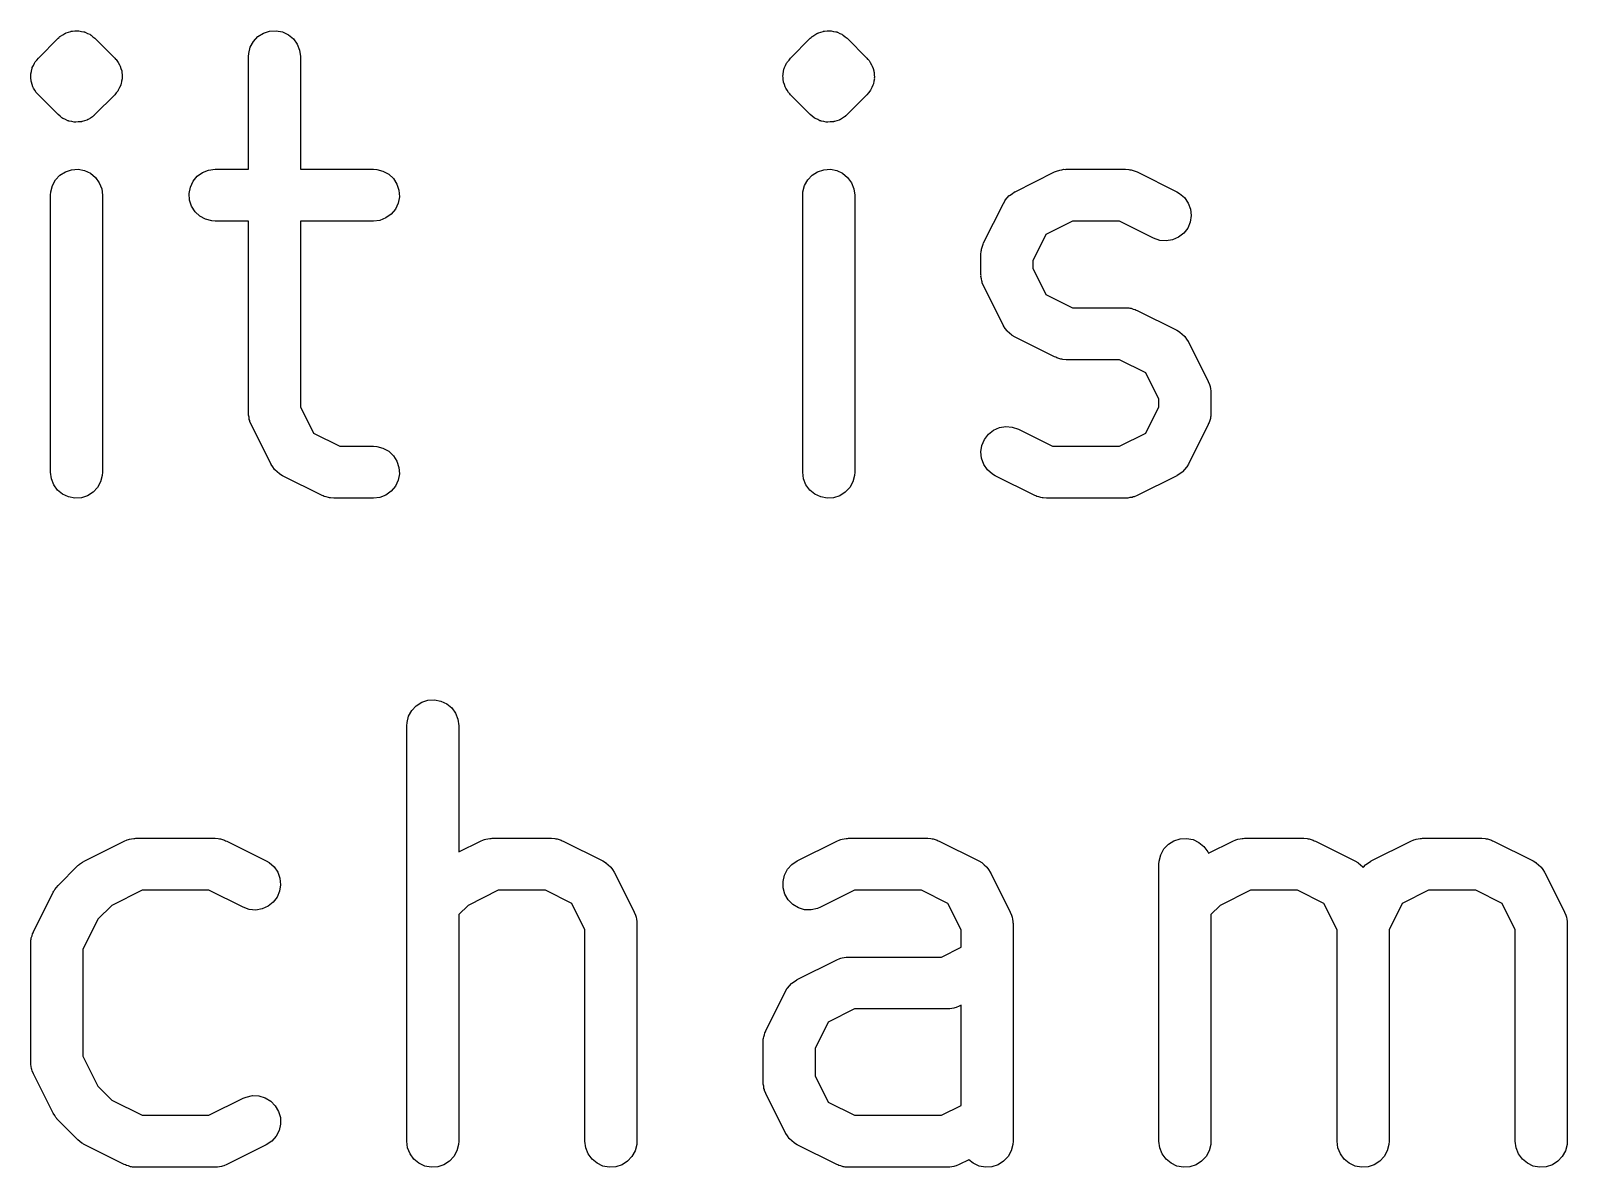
# Model space of a CAD drawing. Extents: x 89 to 416, y -221 to -186.
# Drawn here: x 346.11 to 383.66, y -214.07 to -186.28 of the extents above; entities that cross this region are included whole.
import ezdxf

# ---------------------------------------------------------------- set-up
doc = ezdxf.new("R2010")
doc.units = 0
doc.layers.add('BLACK', color=7, linetype='CONTINUOUS')

msp = doc.modelspace()

# ---------------------------------------------------------------- linework, layer by layer
at = {"layer": 'BLACK', "linetype": 'CONTINUOUS'}
for p, q in [((346.291, -186.952), (346.775, -186.468)), ((346.775, -186.468), (346.797, -186.449)), ((346.797, -186.449), (346.804, -186.441)), ((346.804, -186.441), (346.812, -186.435)), ((346.812, -186.435), (346.819, -186.428)), ((346.812, -186.435), (346.812, -186.435)), ((346.819, -186.428), (346.824, -186.425)), ((346.824, -186.425), (346.835, -186.416)), ((346.835, -186.416), (346.886, -186.385)), ((346.886, -186.385), (346.936, -186.352)), ((346.936, -186.352), (346.945, -186.348)), ((346.945, -186.348), (346.954, -186.343)), ((346.954, -186.343), (346.963, -186.34)), ((346.963, -186.34), (346.972, -186.335)), ((346.972, -186.335), (347.029, -186.318)), ((347.029, -186.318), (347.086, -186.298)), ((347.086, -186.298), (347.096, -186.297)), ((347.096, -186.297), (347.105, -186.294)), ((347.105, -186.294), (347.115, -186.293)), ((347.115, -186.293), (347.125, -186.29)), ((347.125, -186.29), (347.184, -186.288)), ((347.184, -186.288), (347.244, -186.283)), ((347.244, -186.283), (347.254, -186.284)), ((347.254, -186.284), (347.264, -186.284)), ((347.264, -186.284), (347.274, -186.286)), ((347.274, -186.286), (347.284, -186.285)), ((347.284, -186.285), (347.342, -186.298)), ((347.342, -186.298), (347.401, -186.308)), ((347.401, -186.308), (347.41, -186.312)), ((347.41, -186.312), (347.42, -186.313)), ((347.42, -186.313), (347.429, -186.318)), ((347.429, -186.318), (347.439, -186.32)), ((347.439, -186.32), (347.492, -186.347)), ((347.492, -186.347), (347.547, -186.371)), ((347.547, -186.371), (347.555, -186.377)), ((347.555, -186.377), (347.564, -186.381)), ((347.564, -186.381), (347.572, -186.388)), ((347.572, -186.388), (347.581, -186.392)), ((347.581, -186.392), (347.626, -186.432)), ((347.626, -186.432), (347.673, -186.468)), ((347.673, -186.468), (348.157, -186.952)), ((351.472, -186.684), (351.548, -186.544)), ((351.548, -186.544), (351.657, -186.428)), ((351.657, -186.428), (351.792, -186.343)), ((351.792, -186.343), (351.943, -186.294)), ((351.943, -186.294), (352.102, -186.284)), ((352.102, -186.284), (352.258, -186.313)), ((352.258, -186.313), (352.402, -186.381)), ((352.402, -186.381), (352.525, -186.483)), ((352.525, -186.483), (352.619, -186.611)), ((352.619, -186.611), (352.677, -186.759)), ((364.676, -186.952), (365.16, -186.468)), ((365.16, -186.468), (365.182, -186.449)), ((365.182, -186.449), (365.189, -186.441)), ((365.189, -186.441), (365.197, -186.435)), ((365.197, -186.435), (365.204, -186.428)), ((365.197, -186.435), (365.197, -186.435)), ((365.204, -186.428), (365.209, -186.425)), ((365.209, -186.425), (365.22, -186.416)), ((365.22, -186.416), (365.271, -186.385)), ((365.271, -186.385), (365.321, -186.352)), ((365.321, -186.352), (365.33, -186.348)), ((365.33, -186.348), (365.338, -186.343)), ((365.338, -186.343), (365.348, -186.34)), ((365.348, -186.34), (365.357, -186.335)), ((365.357, -186.335), (365.414, -186.318)), ((365.414, -186.318), (365.47, -186.298)), ((365.47, -186.298), (365.48, -186.297)), ((365.48, -186.297), (365.49, -186.294)), ((365.49, -186.294), (365.5, -186.293)), ((365.5, -186.293), (365.509, -186.29)), ((365.509, -186.29), (365.569, -186.288)), ((365.569, -186.288), (365.629, -186.283)), ((365.629, -186.283), (365.639, -186.284)), ((365.639, -186.284), (365.649, -186.284)), ((365.649, -186.284), (365.659, -186.286)), ((365.659, -186.286), (365.669, -186.285)), ((365.669, -186.285), (365.727, -186.298)), ((365.727, -186.298), (365.786, -186.308)), ((365.786, -186.308), (365.795, -186.312)), ((365.795, -186.312), (365.805, -186.313)), ((365.805, -186.313), (365.814, -186.318)), ((365.814, -186.318), (365.824, -186.32)), ((365.824, -186.32), (365.877, -186.347)), ((365.877, -186.347), (365.932, -186.371)), ((365.932, -186.371), (365.94, -186.377)), ((365.94, -186.377), (365.949, -186.381)), ((365.949, -186.381), (365.957, -186.388)), ((365.957, -186.388), (365.966, -186.392)), ((365.966, -186.392), (366.011, -186.432)), ((366.011, -186.432), (366.058, -186.468)), ((366.058, -186.468), (366.542, -186.952)), ((346.215, -187.044), (346.255, -186.999)), ((346.255, -186.999), (346.291, -186.952)), ((348.157, -186.952), (348.177, -186.975)), ((348.177, -186.975), (348.184, -186.981)), ((348.184, -186.981), (348.19, -186.99)), ((348.19, -186.99), (348.21, -187.012)), ((348.21, -187.012), (348.24, -187.063)), ((351.427, -186.917), (351.432, -186.838)), ((351.427, -189.669), (351.427, -186.917)), ((351.432, -186.838), (351.472, -186.684)), ((352.677, -186.759), (352.697, -186.917)), ((352.697, -186.917), (352.697, -189.669)), ((364.6, -187.044), (364.639, -186.999)), ((364.639, -186.999), (364.676, -186.952)), ((366.542, -186.952), (366.561, -186.975)), ((366.561, -186.975), (366.569, -186.981)), ((366.569, -186.981), (366.575, -186.99)), ((366.575, -186.99), (366.594, -187.012)), ((366.594, -187.012), (366.625, -187.063)), ((346.106, -187.381), (346.109, -187.361)), ((346.111, -187.441), (346.106, -187.381)), ((346.108, -187.341), (346.121, -187.283)), ((346.109, -187.361), (346.108, -187.341)), ((346.121, -187.283), (346.13, -187.224)), ((346.13, -187.224), (346.138, -187.206)), ((346.138, -187.206), (346.143, -187.186)), ((346.143, -187.186), (346.17, -187.133)), ((346.17, -187.133), (346.194, -187.078)), ((346.194, -187.078), (346.206, -187.062)), ((346.206, -187.062), (346.215, -187.044)), ((348.24, -187.063), (348.274, -187.113)), ((348.274, -187.113), (348.28, -187.132)), ((348.28, -187.132), (348.291, -187.149)), ((348.291, -187.149), (348.307, -187.206)), ((348.307, -187.206), (348.328, -187.263)), ((348.328, -187.263), (348.329, -187.283)), ((348.329, -187.283), (348.335, -187.302)), ((348.335, -187.302), (348.337, -187.362)), ((348.337, -187.362), (348.343, -187.421)), ((364.49, -187.381), (364.493, -187.361)), ((364.496, -187.441), (364.49, -187.381)), ((364.493, -187.341), (364.506, -187.283)), ((364.493, -187.361), (364.493, -187.341)), ((364.506, -187.283), (364.515, -187.224)), ((364.515, -187.224), (364.523, -187.206)), ((364.523, -187.206), (364.528, -187.186)), ((364.528, -187.186), (364.555, -187.133)), ((364.555, -187.133), (364.578, -187.078)), ((364.578, -187.078), (364.591, -187.062)), ((364.591, -187.062), (364.6, -187.044)), ((366.625, -187.063), (366.658, -187.113)), ((366.658, -187.113), (366.665, -187.132)), ((366.665, -187.132), (366.675, -187.149)), ((366.675, -187.149), (366.692, -187.206)), ((366.692, -187.206), (366.712, -187.263)), ((366.712, -187.263), (366.714, -187.283)), ((366.714, -187.283), (366.72, -187.302)), ((366.72, -187.302), (366.722, -187.362)), ((366.722, -187.362), (366.727, -187.421)), ((346.113, -187.501), (346.111, -187.441)), ((346.119, -187.52), (346.113, -187.501)), ((346.121, -187.54), (346.119, -187.52)), ((346.141, -187.596), (346.121, -187.54)), ((346.157, -187.653), (346.141, -187.596)), ((346.168, -187.671), (346.157, -187.653)), ((346.174, -187.689), (346.168, -187.671)), ((346.208, -187.739), (346.174, -187.689)), ((346.238, -187.79), (346.208, -187.739)), ((348.233, -187.758), (348.194, -187.803)), ((348.242, -187.74), (348.233, -187.758)), ((348.254, -187.724), (348.242, -187.74)), ((348.278, -187.67), (348.254, -187.724)), ((348.305, -187.616), (348.278, -187.67)), ((348.31, -187.597), (348.305, -187.616)), ((348.318, -187.578), (348.31, -187.597)), ((348.327, -187.519), (348.318, -187.578)), ((348.34, -187.461), (348.327, -187.519)), ((348.343, -187.421), (348.339, -187.441)), ((348.339, -187.441), (348.34, -187.461)), ((364.498, -187.501), (364.496, -187.441)), ((364.503, -187.52), (364.498, -187.501)), ((364.505, -187.54), (364.503, -187.52)), ((364.526, -187.596), (364.505, -187.54)), ((364.542, -187.653), (364.526, -187.596)), ((364.552, -187.671), (364.542, -187.653)), ((364.559, -187.689), (364.552, -187.671)), ((364.593, -187.739), (364.559, -187.689)), ((364.623, -187.79), (364.593, -187.739)), ((366.618, -187.758), (366.578, -187.803)), ((366.627, -187.74), (366.618, -187.758)), ((366.639, -187.724), (366.627, -187.74)), ((366.663, -187.67), (366.639, -187.724)), ((366.69, -187.616), (366.663, -187.67)), ((366.694, -187.597), (366.69, -187.616)), ((366.702, -187.578), (366.694, -187.597)), ((366.712, -187.519), (366.702, -187.578)), ((366.725, -187.461), (366.712, -187.519)), ((366.727, -187.421), (366.724, -187.441)), ((366.724, -187.441), (366.725, -187.461)), ((346.258, -187.813), (346.238, -187.79)), ((346.264, -187.821), (346.258, -187.813)), ((346.271, -187.828), (346.264, -187.821)), ((346.291, -187.85), (346.271, -187.828)), ((346.775, -188.334), (346.291, -187.85)), ((348.157, -187.85), (347.673, -188.334)), ((348.194, -187.803), (348.157, -187.85)), ((364.643, -187.813), (364.623, -187.79)), ((364.649, -187.821), (364.643, -187.813)), ((364.656, -187.828), (364.649, -187.821)), ((364.676, -187.85), (364.656, -187.828)), ((365.16, -188.334), (364.676, -187.85)), ((366.542, -187.85), (366.058, -188.334)), ((366.578, -187.803), (366.542, -187.85)), ((346.822, -188.371), (346.775, -188.334)), ((346.867, -188.41), (346.822, -188.371)), ((346.876, -188.415), (346.867, -188.41)), ((346.884, -188.421), (346.876, -188.415)), ((346.893, -188.425), (346.884, -188.421)), ((346.901, -188.432), (346.893, -188.425)), ((346.956, -188.455), (346.901, -188.432)), ((347.009, -188.482), (346.956, -188.455)), ((347.019, -188.485), (347.009, -188.482)), ((347.028, -188.489), (347.019, -188.485)), ((347.038, -188.491), (347.028, -188.489)), ((347.047, -188.495), (347.038, -188.491)), ((347.106, -188.504), (347.047, -188.495)), ((347.164, -188.517), (347.106, -188.504)), ((347.174, -188.517), (347.164, -188.517)), ((347.184, -188.519), (347.174, -188.517)), ((347.194, -188.518), (347.184, -188.519)), ((347.204, -188.52), (347.194, -188.518)), ((347.264, -188.514), (347.204, -188.52)), ((347.323, -188.512), (347.264, -188.514)), ((347.333, -188.509), (347.323, -188.512)), ((347.343, -188.509), (347.333, -188.509)), ((347.353, -188.506), (347.343, -188.509)), ((347.363, -188.505), (347.353, -188.506)), ((347.419, -188.484), (347.363, -188.505)), ((347.476, -188.468), (347.419, -188.484)), ((347.485, -188.463), (347.476, -188.468)), ((347.494, -188.46), (347.485, -188.463)), ((347.503, -188.454), (347.494, -188.46)), ((347.512, -188.451), (347.503, -188.454)), ((347.562, -188.417), (347.512, -188.451)), ((347.613, -188.387), (347.562, -188.417)), ((347.624, -188.378), (347.613, -188.387)), ((347.629, -188.374), (347.624, -188.378)), ((347.636, -188.367), (347.629, -188.374)), ((347.644, -188.361), (347.636, -188.367)), ((347.636, -188.367), (347.636, -188.367)), ((347.651, -188.354), (347.644, -188.361)), ((347.673, -188.334), (347.651, -188.354)), ((365.207, -188.371), (365.16, -188.334)), ((365.252, -188.41), (365.207, -188.371)), ((365.261, -188.415), (365.252, -188.41)), ((365.269, -188.421), (365.261, -188.415)), ((365.278, -188.425), (365.269, -188.421)), ((365.286, -188.432), (365.278, -188.425)), ((365.34, -188.455), (365.286, -188.432)), ((365.394, -188.482), (365.34, -188.455)), ((365.404, -188.485), (365.394, -188.482)), ((365.413, -188.489), (365.404, -188.485)), ((365.422, -188.491), (365.413, -188.489)), ((365.432, -188.495), (365.422, -188.491)), ((365.491, -188.504), (365.432, -188.495)), ((365.549, -188.517), (365.491, -188.504)), ((365.559, -188.517), (365.549, -188.517)), ((365.569, -188.519), (365.559, -188.517)), ((365.579, -188.518), (365.569, -188.519)), ((365.589, -188.52), (365.579, -188.518)), ((365.648, -188.514), (365.589, -188.52)), ((365.708, -188.512), (365.648, -188.514)), ((365.718, -188.509), (365.708, -188.512)), ((365.728, -188.509), (365.718, -188.509)), ((365.737, -188.506), (365.728, -188.509)), ((365.747, -188.505), (365.737, -188.506)), ((365.804, -188.484), (365.747, -188.505)), ((365.861, -188.468), (365.804, -188.484)), ((365.87, -188.463), (365.861, -188.468)), ((365.879, -188.46), (365.87, -188.463)), ((365.888, -188.454), (365.879, -188.46)), ((365.897, -188.451), (365.888, -188.454)), ((365.947, -188.417), (365.897, -188.451)), ((365.998, -188.387), (365.947, -188.417)), ((366.008, -188.378), (365.998, -188.387)), ((366.014, -188.374), (366.008, -188.378)), ((366.02, -188.367), (366.014, -188.374)), ((366.029, -188.361), (366.02, -188.367)), ((366.02, -188.367), (366.02, -188.367)), ((366.035, -188.354), (366.029, -188.361)), ((366.058, -188.334), (366.035, -188.354)), ((346.634, -190.07), (346.71, -189.931)), ((346.71, -189.931), (346.819, -189.815)), ((346.819, -189.815), (346.954, -189.729)), ((346.954, -189.729), (347.105, -189.68)), ((347.105, -189.68), (347.264, -189.67)), ((347.264, -189.67), (347.42, -189.7)), ((347.42, -189.7), (347.564, -189.768)), ((347.564, -189.768), (347.687, -189.869)), ((347.687, -189.869), (347.781, -189.998)), ((347.781, -189.998), (347.839, -190.146)), ((350.007, -190.108), (350.075, -189.964)), ((350.075, -189.964), (350.176, -189.841)), ((350.176, -189.841), (350.305, -189.748)), ((350.305, -189.748), (350.453, -189.689)), ((350.453, -189.689), (350.611, -189.669)), ((350.611, -189.669), (351.427, -189.669)), ((352.697, -189.669), (354.481, -189.669)), ((354.481, -189.669), (354.561, -189.674)), ((354.561, -189.674), (354.715, -189.714)), ((354.715, -189.714), (354.854, -189.79)), ((354.854, -189.79), (354.97, -189.899)), ((354.97, -189.899), (355.056, -190.034)), ((365.018, -190.07), (365.095, -189.931)), ((365.095, -189.931), (365.204, -189.815)), ((365.204, -189.815), (365.338, -189.729)), ((365.338, -189.729), (365.49, -189.68)), ((365.49, -189.68), (365.649, -189.67)), ((365.649, -189.67), (365.805, -189.7)), ((365.805, -189.7), (365.949, -189.768)), ((365.949, -189.768), (366.072, -189.869)), ((366.072, -189.869), (366.165, -189.998)), ((366.165, -189.998), (366.224, -190.146)), ((370.163, -190.22), (371.131, -189.736)), ((371.131, -189.736), (371.204, -189.705)), ((371.204, -189.705), (371.231, -189.699)), ((371.231, -189.699), (371.257, -189.689)), ((371.257, -189.689), (371.308, -189.682)), ((371.308, -189.682), (371.36, -189.671)), ((371.36, -189.671), (371.387, -189.673)), ((371.387, -189.673), (371.415, -189.669)), ((371.415, -189.669), (372.866, -189.669)), ((372.866, -189.669), (372.946, -189.674)), ((372.946, -189.674), (372.972, -189.681)), ((372.972, -189.681), (373, -189.683)), ((373, -189.683), (373.049, -189.701)), ((373.049, -189.701), (373.1, -189.714)), ((373.1, -189.714), (373.124, -189.727)), ((373.124, -189.727), (373.15, -189.736)), ((373.15, -189.736), (374.118, -190.22)), ((346.589, -190.304), (346.594, -190.224)), ((346.589, -197.077), (346.589, -190.304)), ((346.594, -190.224), (346.634, -190.07)), ((347.839, -190.146), (347.859, -190.304)), ((347.859, -190.304), (347.859, -197.077)), ((349.977, -190.264), (350.007, -190.108)), ((349.987, -190.423), (349.977, -190.264)), ((355.056, -190.034), (355.105, -190.185)), ((355.115, -190.344), (355.085, -190.5)), ((355.105, -190.185), (355.115, -190.344)), ((364.974, -190.304), (364.979, -190.224)), ((364.974, -197.077), (364.974, -190.304)), ((364.979, -190.224), (365.018, -190.07)), ((366.224, -190.146), (366.244, -190.304)), ((366.244, -190.304), (366.244, -197.077)), ((369.924, -190.427), (369.974, -190.371)), ((369.974, -190.371), (370.023, -190.315)), ((370.023, -190.315), (370.027, -190.312)), ((370.027, -190.312), (370.031, -190.308)), ((370.031, -190.308), (370.093, -190.267)), ((370.093, -190.267), (370.154, -190.224)), ((370.154, -190.224), (370.159, -190.223)), ((370.159, -190.223), (370.163, -190.22)), ((374.118, -190.22), (374.186, -190.26)), ((374.186, -190.26), (374.307, -190.364)), ((374.307, -190.364), (374.397, -190.495)), ((350.036, -190.574), (349.987, -190.423)), ((350.121, -190.709), (350.036, -190.574)), ((350.237, -190.818), (350.121, -190.709)), ((354.916, -190.767), (354.787, -190.861)), ((355.017, -190.644), (354.916, -190.767)), ((355.085, -190.5), (355.017, -190.644)), ((369.395, -191.472), (369.879, -190.504)), ((369.879, -190.504), (369.919, -190.435)), ((369.919, -190.435), (369.922, -190.431)), ((369.922, -190.431), (369.924, -190.427)), ((374.397, -190.495), (374.452, -190.645)), ((374.452, -190.645), (374.468, -190.803)), ((350.377, -190.894), (350.237, -190.818)), ((350.531, -190.934), (350.377, -190.894)), ((350.611, -190.939), (350.531, -190.934)), ((351.427, -190.939), (350.611, -190.939)), ((351.427, -195.626), (351.427, -190.939)), ((354.481, -190.939), (352.697, -190.939)), ((352.697, -190.939), (352.697, -195.476)), ((354.639, -190.919), (354.481, -190.939)), ((354.787, -190.861), (354.639, -190.919)), ((371.564, -190.939), (370.92, -191.261)), ((372.716, -190.939), (371.564, -190.939)), ((373.55, -191.356), (372.716, -190.939)), ((374.383, -191.107), (374.286, -191.233)), ((374.445, -190.96), (374.383, -191.107)), ((374.468, -190.803), (374.445, -190.96)), ((369.36, -191.572), (369.373, -191.522)), ((369.373, -191.522), (369.386, -191.498)), ((369.386, -191.498), (369.395, -191.472)), ((370.92, -191.261), (370.598, -191.905)), ((373.7, -191.409), (373.55, -191.356)), ((373.858, -191.422), (373.7, -191.409)), ((374.015, -191.396), (373.858, -191.422)), ((374.161, -191.332), (374.015, -191.396)), ((374.286, -191.233), (374.161, -191.332)), ((369.328, -191.755), (369.333, -191.676)), ((369.328, -192.239), (369.328, -191.755)), ((369.333, -191.676), (369.34, -191.649)), ((369.34, -191.649), (369.342, -191.622)), ((369.342, -191.622), (369.36, -191.572)), ((370.598, -191.905), (370.598, -192.089)), ((369.332, -192.267), (369.328, -192.239)), ((369.33, -192.294), (369.332, -192.267)), ((370.598, -192.089), (370.92, -192.734)), ((369.341, -192.345), (369.33, -192.294)), ((369.348, -192.397), (369.341, -192.345)), ((369.358, -192.423), (369.348, -192.397)), ((369.364, -192.45), (369.358, -192.423)), ((369.395, -192.523), (369.364, -192.45)), ((369.879, -193.491), (369.395, -192.523)), ((370.92, -192.734), (371.564, -193.056)), ((371.564, -193.056), (372.866, -193.056)), ((372.866, -193.056), (372.946, -193.061)), ((372.946, -193.061), (372.972, -193.068)), ((372.972, -193.068), (373, -193.07)), ((373, -193.07), (373.049, -193.087)), ((373.049, -193.087), (373.1, -193.1)), ((373.1, -193.1), (373.124, -193.114)), ((373.124, -193.114), (373.15, -193.123)), ((373.15, -193.123), (374.118, -193.607)), ((369.882, -193.495), (369.879, -193.491)), ((369.883, -193.499), (369.882, -193.495)), ((369.926, -193.561), (369.883, -193.499)), ((369.967, -193.623), (369.926, -193.561)), ((369.971, -193.626), (369.967, -193.623)), ((369.974, -193.63), (369.971, -193.626)), ((370.03, -193.68), (369.974, -193.63)), ((370.086, -193.729), (370.03, -193.68)), ((370.09, -193.732), (370.086, -193.729)), ((370.094, -193.735), (370.09, -193.732)), ((370.163, -193.775), (370.094, -193.735)), ((371.131, -194.259), (370.163, -193.775)), ((374.118, -193.607), (374.186, -193.647)), ((374.186, -193.647), (374.19, -193.65)), ((374.19, -193.65), (374.194, -193.652)), ((374.194, -193.652), (374.25, -193.702)), ((374.25, -193.702), (374.307, -193.751)), ((374.307, -193.751), (374.309, -193.755)), ((374.309, -193.755), (374.313, -193.758)), ((374.313, -193.758), (374.355, -193.82)), ((374.355, -193.82), (374.397, -193.882)), ((374.397, -193.882), (374.399, -193.887)), ((374.399, -193.887), (374.402, -193.891)), ((374.402, -193.891), (374.885, -194.858)), ((371.157, -194.268), (371.131, -194.259)), ((371.181, -194.281), (371.157, -194.268)), ((371.231, -194.294), (371.181, -194.281)), ((371.281, -194.311), (371.231, -194.294)), ((371.308, -194.314), (371.281, -194.311)), ((371.335, -194.321), (371.308, -194.314)), ((371.415, -194.326), (371.335, -194.321)), ((372.716, -194.326), (371.415, -194.326)), ((373.36, -194.648), (372.716, -194.326)), ((373.682, -195.292), (373.36, -194.648)), ((374.885, -194.858), (374.916, -194.932)), ((374.916, -194.932), (374.922, -194.959)), ((374.922, -194.959), (374.932, -194.984)), ((374.932, -194.984), (374.939, -195.036)), ((374.939, -195.036), (374.95, -195.087)), ((374.95, -195.087), (374.949, -195.115)), ((374.949, -195.115), (374.952, -195.142)), ((374.952, -195.142), (374.952, -195.626)), ((351.431, -195.653), (351.427, -195.626)), ((351.43, -195.681), (351.431, -195.653)), ((352.697, -195.476), (353.019, -196.12)), ((373.36, -196.12), (373.682, -195.476)), ((373.682, -195.476), (373.682, -195.292)), ((374.952, -195.626), (374.947, -195.706)), ((351.441, -195.732), (351.43, -195.681)), ((351.447, -195.784), (351.441, -195.732)), ((351.457, -195.81), (351.447, -195.784)), ((351.463, -195.837), (351.457, -195.81)), ((351.494, -195.91), (351.463, -195.837)), ((351.978, -196.878), (351.494, -195.91)), ((369.636, -196.049), (369.781, -195.985)), ((369.781, -195.985), (369.938, -195.959)), ((369.938, -195.959), (370.097, -195.973)), ((370.097, -195.973), (370.247, -196.026)), ((370.247, -196.026), (371.081, -196.442)), ((374.885, -195.91), (374.402, -196.878)), ((374.894, -195.884), (374.885, -195.91)), ((374.908, -195.86), (374.894, -195.884)), ((374.921, -195.809), (374.908, -195.86)), ((374.938, -195.76), (374.921, -195.809)), ((374.941, -195.732), (374.938, -195.76)), ((374.947, -195.706), (374.941, -195.732)), ((353.019, -196.12), (353.663, -196.442)), ((369.352, -196.421), (369.414, -196.274)), ((369.414, -196.274), (369.511, -196.148)), ((369.511, -196.148), (369.636, -196.049)), ((372.716, -196.442), (373.36, -196.12)), ((353.663, -196.442), (354.481, -196.442)), ((354.481, -196.442), (354.561, -196.447)), ((354.561, -196.447), (354.715, -196.487)), ((354.715, -196.487), (354.854, -196.564)), ((354.854, -196.564), (354.97, -196.673)), ((354.97, -196.673), (355.056, -196.807)), ((369.328, -196.578), (369.352, -196.421)), ((369.344, -196.737), (369.328, -196.578)), ((369.4, -196.886), (369.344, -196.737)), ((371.081, -196.442), (372.716, -196.442)), ((346.609, -197.235), (346.589, -197.077)), ((347.854, -197.157), (347.814, -197.311)), ((347.859, -197.077), (347.854, -197.157)), ((351.981, -196.882), (351.978, -196.878)), ((351.982, -196.886), (351.981, -196.882)), ((352.025, -196.948), (351.982, -196.886)), ((352.066, -197.01), (352.025, -196.948)), ((352.07, -197.013), (352.066, -197.01)), ((352.073, -197.017), (352.07, -197.013)), ((352.129, -197.066), (352.073, -197.017)), ((352.185, -197.116), (352.129, -197.066)), ((352.189, -197.118), (352.185, -197.116)), ((352.193, -197.121), (352.189, -197.118)), ((352.262, -197.162), (352.193, -197.121)), ((353.23, -197.645), (352.262, -197.162)), ((355.056, -196.807), (355.105, -196.958)), ((355.115, -197.117), (355.085, -197.274)), ((355.105, -196.958), (355.115, -197.117)), ((364.994, -197.235), (364.974, -197.077)), ((366.239, -197.157), (366.199, -197.311)), ((366.244, -197.077), (366.239, -197.157)), ((369.49, -197.017), (369.4, -196.886)), ((369.61, -197.121), (369.49, -197.017)), ((369.679, -197.162), (369.61, -197.121)), ((370.647, -197.645), (369.679, -197.162)), ((374.118, -197.162), (373.15, -197.645)), ((374.122, -197.159), (374.118, -197.162)), ((374.126, -197.157), (374.122, -197.159)), ((374.188, -197.115), (374.126, -197.157)), ((374.25, -197.073), (374.188, -197.115)), ((374.253, -197.069), (374.25, -197.073)), ((374.257, -197.067), (374.253, -197.069)), ((374.306, -197.01), (374.257, -197.067)), ((374.356, -196.954), (374.306, -197.01)), ((374.358, -196.95), (374.356, -196.954)), ((374.361, -196.947), (374.358, -196.95)), ((374.402, -196.878), (374.361, -196.947)), ((346.668, -197.383), (346.609, -197.235)), ((346.761, -197.512), (346.668, -197.383)), ((346.884, -197.614), (346.761, -197.512)), ((347.738, -197.451), (347.629, -197.567)), ((347.814, -197.311), (347.738, -197.451)), ((354.916, -197.54), (354.787, -197.634)), ((355.017, -197.418), (354.916, -197.54)), ((355.085, -197.274), (355.017, -197.418)), ((365.052, -197.383), (364.994, -197.235)), ((365.146, -197.512), (365.052, -197.383)), ((365.269, -197.614), (365.146, -197.512)), ((366.123, -197.451), (366.014, -197.567)), ((366.199, -197.311), (366.123, -197.451)), ((347.028, -197.681), (346.884, -197.614)), ((347.184, -197.711), (347.028, -197.681)), ((347.343, -197.701), (347.184, -197.711)), ((347.494, -197.652), (347.343, -197.701)), ((347.629, -197.567), (347.494, -197.652)), ((353.256, -197.655), (353.23, -197.645)), ((353.28, -197.668), (353.256, -197.655)), ((353.33, -197.681), (353.28, -197.668)), ((353.38, -197.698), (353.33, -197.681)), ((353.407, -197.701), (353.38, -197.698)), ((353.434, -197.707), (353.407, -197.701)), ((353.514, -197.712), (353.434, -197.707)), ((354.481, -197.712), (353.514, -197.712)), ((354.639, -197.692), (354.481, -197.712)), ((354.787, -197.634), (354.639, -197.692)), ((365.413, -197.681), (365.269, -197.614)), ((365.569, -197.711), (365.413, -197.681)), ((365.728, -197.701), (365.569, -197.711)), ((365.879, -197.652), (365.728, -197.701)), ((366.014, -197.567), (365.879, -197.652)), ((370.673, -197.655), (370.647, -197.645)), ((370.697, -197.668), (370.673, -197.655)), ((370.748, -197.681), (370.697, -197.668)), ((370.797, -197.698), (370.748, -197.681)), ((370.824, -197.701), (370.797, -197.698)), ((370.851, -197.707), (370.824, -197.701)), ((370.931, -197.712), (370.851, -197.707)), ((372.866, -197.712), (370.931, -197.712)), ((372.893, -197.709), (372.866, -197.712)), ((372.921, -197.71), (372.893, -197.709)), ((372.972, -197.699), (372.921, -197.71)), ((373.024, -197.692), (372.972, -197.699)), ((373.05, -197.682), (373.024, -197.692)), ((373.077, -197.676), (373.05, -197.682)), ((373.15, -197.645), (373.077, -197.676)), ((355.419, -202.902), (355.528, -202.786)), ((355.528, -202.786), (355.662, -202.7)), ((355.662, -202.7), (355.814, -202.651)), ((355.814, -202.651), (355.972, -202.641)), ((355.972, -202.641), (356.129, -202.671)), ((356.129, -202.671), (356.273, -202.739)), ((356.273, -202.739), (356.396, -202.84)), ((355.303, -203.195), (355.342, -203.041)), ((355.342, -203.041), (355.419, -202.902)), ((356.396, -202.84), (356.489, -202.969)), ((356.489, -202.969), (356.548, -203.117)), ((356.548, -203.117), (356.568, -203.275)), ((355.298, -203.275), (355.303, -203.195)), ((355.298, -213.435), (355.298, -203.275)), ((356.568, -203.275), (356.568, -206.36)), ((347.424, -206.578), (348.391, -206.094)), ((348.391, -206.094), (348.465, -206.063)), ((348.465, -206.063), (348.492, -206.057)), ((348.492, -206.057), (348.518, -206.047)), ((348.518, -206.047), (348.569, -206.04)), ((348.569, -206.04), (348.621, -206.029)), ((348.621, -206.029), (348.648, -206.03)), ((348.648, -206.03), (348.675, -206.027)), ((348.675, -206.027), (350.611, -206.027)), ((350.611, -206.027), (350.69, -206.032)), ((350.69, -206.032), (350.717, -206.039)), ((350.717, -206.039), (350.745, -206.041)), ((350.745, -206.041), (350.794, -206.058)), ((350.794, -206.058), (350.844, -206.071)), ((350.844, -206.071), (350.869, -206.085)), ((350.869, -206.085), (350.895, -206.094)), ((350.895, -206.094), (351.862, -206.578)), ((356.568, -206.36), (357.1, -206.094)), ((357.1, -206.094), (357.173, -206.063)), ((357.173, -206.063), (357.2, -206.057)), ((357.2, -206.057), (357.226, -206.047)), ((357.226, -206.047), (357.278, -206.04)), ((357.278, -206.04), (357.329, -206.029)), ((357.329, -206.029), (357.357, -206.03)), ((357.357, -206.03), (357.384, -206.027)), ((357.384, -206.027), (358.835, -206.027)), ((358.835, -206.027), (358.915, -206.032)), ((358.915, -206.032), (358.942, -206.039)), ((358.942, -206.039), (358.969, -206.041)), ((358.969, -206.041), (359.019, -206.058)), ((359.019, -206.058), (359.069, -206.071)), ((359.069, -206.071), (359.093, -206.085)), ((359.093, -206.085), (359.119, -206.094)), ((359.119, -206.094), (360.087, -206.578)), ((364.841, -206.578), (365.809, -206.094)), ((365.809, -206.094), (365.882, -206.063)), ((365.882, -206.063), (365.909, -206.057)), ((365.909, -206.057), (365.935, -206.047)), ((365.935, -206.047), (365.987, -206.04)), ((365.987, -206.04), (366.038, -206.029)), ((366.038, -206.029), (366.065, -206.03)), ((366.065, -206.03), (366.093, -206.027)), ((366.093, -206.027), (368.028, -206.027)), ((368.028, -206.027), (368.107, -206.032)), ((368.107, -206.032), (368.134, -206.039)), ((368.134, -206.039), (368.162, -206.041)), ((368.162, -206.041), (368.211, -206.058)), ((368.211, -206.058), (368.262, -206.071)), ((368.262, -206.071), (368.286, -206.085)), ((368.286, -206.085), (368.312, -206.094)), ((368.312, -206.094), (369.279, -206.578)), ((373.804, -206.288), (373.913, -206.172)), ((373.913, -206.172), (374.047, -206.087)), ((374.047, -206.087), (374.198, -206.038)), ((374.198, -206.038), (374.357, -206.028)), ((374.357, -206.028), (374.514, -206.058)), ((374.514, -206.058), (374.658, -206.126)), ((374.658, -206.126), (374.78, -206.227)), ((374.888, -206.392), (375.485, -206.094)), ((375.485, -206.094), (375.558, -206.063)), ((375.558, -206.063), (375.585, -206.057)), ((375.585, -206.057), (375.611, -206.047)), ((375.611, -206.047), (375.663, -206.04)), ((375.663, -206.04), (375.714, -206.029)), ((375.714, -206.029), (375.741, -206.03)), ((375.741, -206.03), (375.769, -206.027)), ((375.769, -206.027), (377.22, -206.027)), ((377.22, -206.027), (377.3, -206.032)), ((377.3, -206.032), (377.327, -206.039)), ((377.327, -206.039), (377.354, -206.041)), ((377.354, -206.041), (377.403, -206.058)), ((377.403, -206.058), (377.454, -206.071)), ((377.454, -206.071), (377.478, -206.085)), ((377.478, -206.085), (377.504, -206.094)), ((377.504, -206.094), (378.472, -206.578)), ((378.871, -206.578), (379.839, -206.094)), ((379.839, -206.094), (379.913, -206.063)), ((379.913, -206.063), (379.94, -206.057)), ((379.94, -206.057), (379.965, -206.047)), ((379.965, -206.047), (380.017, -206.04)), ((380.017, -206.04), (380.068, -206.029)), ((380.068, -206.029), (380.096, -206.03)), ((380.096, -206.03), (380.123, -206.027)), ((380.123, -206.027), (381.575, -206.027)), ((381.575, -206.027), (381.654, -206.032)), ((381.654, -206.032), (381.681, -206.039)), ((381.681, -206.039), (381.708, -206.041)), ((381.708, -206.041), (381.758, -206.058)), ((381.758, -206.058), (381.808, -206.071)), ((381.808, -206.071), (381.832, -206.085)), ((381.832, -206.085), (381.859, -206.094)), ((381.859, -206.094), (382.826, -206.578)), ((373.687, -206.582), (373.727, -206.428)), ((373.727, -206.428), (373.804, -206.288)), ((374.78, -206.227), (374.874, -206.356)), ((374.874, -206.356), (374.888, -206.392)), ((346.775, -207.18), (347.259, -206.696)), ((347.259, -206.696), (347.285, -206.674)), ((347.285, -206.674), (347.292, -206.666)), ((347.292, -206.666), (347.299, -206.661)), ((347.299, -206.661), (347.319, -206.644)), ((347.319, -206.644), (347.372, -206.612)), ((347.372, -206.612), (347.424, -206.578)), ((351.862, -206.578), (351.931, -206.618)), ((351.931, -206.618), (352.051, -206.722)), ((352.051, -206.722), (352.142, -206.853)), ((352.142, -206.853), (352.197, -207.002)), ((360.087, -206.578), (360.156, -206.618)), ((360.156, -206.618), (360.16, -206.621)), ((360.16, -206.621), (360.164, -206.623)), ((360.164, -206.623), (360.22, -206.673)), ((360.22, -206.673), (360.276, -206.722)), ((360.276, -206.722), (360.279, -206.726)), ((360.279, -206.726), (360.283, -206.729)), ((360.283, -206.729), (360.324, -206.791)), ((360.324, -206.791), (360.367, -206.853)), ((360.367, -206.853), (360.368, -206.857)), ((360.368, -206.857), (360.371, -206.861)), ((360.371, -206.861), (360.855, -207.829)), ((364.493, -207.081), (364.529, -206.926)), ((364.529, -206.926), (364.603, -206.785)), ((364.603, -206.785), (364.709, -206.666)), ((364.709, -206.666), (364.841, -206.578)), ((369.279, -206.578), (369.348, -206.618)), ((369.348, -206.618), (369.352, -206.621)), ((369.352, -206.621), (369.356, -206.623)), ((369.356, -206.623), (369.412, -206.673)), ((369.412, -206.673), (369.469, -206.722)), ((369.469, -206.722), (369.471, -206.726)), ((369.471, -206.726), (369.475, -206.729)), ((369.475, -206.729), (369.517, -206.791)), ((369.517, -206.791), (369.559, -206.853)), ((369.559, -206.853), (369.561, -206.857)), ((369.561, -206.857), (369.563, -206.861)), ((369.563, -206.861), (370.047, -207.829)), ((373.682, -206.662), (373.687, -206.582)), ((373.682, -213.435), (373.682, -206.662)), ((378.472, -206.578), (378.541, -206.618)), ((378.541, -206.618), (378.544, -206.621)), ((378.544, -206.621), (378.549, -206.623)), ((378.549, -206.623), (378.605, -206.673)), ((378.605, -206.673), (378.661, -206.722)), ((378.661, -206.722), (378.664, -206.726)), ((378.664, -206.726), (378.667, -206.729)), ((378.667, -206.729), (378.674, -206.739)), ((378.674, -206.739), (378.683, -206.729)), ((378.683, -206.729), (378.732, -206.672)), ((378.732, -206.672), (378.736, -206.67)), ((378.736, -206.67), (378.739, -206.666)), ((378.739, -206.666), (378.801, -206.624)), ((378.801, -206.624), (378.863, -206.582)), ((378.863, -206.582), (378.867, -206.58)), ((378.867, -206.58), (378.871, -206.578)), ((382.826, -206.578), (382.895, -206.618)), ((382.895, -206.618), (382.899, -206.621)), ((382.899, -206.621), (382.903, -206.623)), ((382.903, -206.623), (382.959, -206.673)), ((382.959, -206.673), (383.015, -206.722)), ((383.015, -206.722), (383.018, -206.726)), ((383.018, -206.726), (383.022, -206.729)), ((383.022, -206.729), (383.063, -206.791)), ((383.063, -206.791), (383.106, -206.853)), ((383.106, -206.853), (383.107, -206.857)), ((383.107, -206.857), (383.11, -206.861)), ((383.11, -206.861), (383.594, -207.829)), ((346.673, -207.316), (346.677, -207.306)), ((346.677, -207.306), (346.683, -207.299)), ((346.683, -207.299), (346.696, -207.276)), ((346.696, -207.276), (346.737, -207.229)), ((346.737, -207.229), (346.775, -207.18)), ((348.825, -207.297), (348.084, -207.667)), ((350.461, -207.297), (348.825, -207.297)), ((351.294, -207.713), (350.461, -207.297)), ((352.213, -207.161), (352.189, -207.318)), ((352.197, -207.002), (352.213, -207.161)), ((357.534, -207.297), (356.793, -207.667)), ((358.686, -207.297), (357.534, -207.297)), ((359.33, -207.619), (358.686, -207.297)), ((364.497, -207.24), (364.493, -207.081)), ((364.54, -207.393), (364.497, -207.24)), ((366.243, -207.297), (365.409, -207.713)), ((367.878, -207.297), (366.243, -207.297)), ((368.522, -207.619), (367.878, -207.297)), ((375.919, -207.297), (375.177, -207.667)), ((377.07, -207.297), (375.919, -207.297)), ((377.715, -207.619), (377.07, -207.297)), ((380.273, -207.297), (379.629, -207.619)), ((381.425, -207.297), (380.273, -207.297)), ((382.069, -207.619), (381.425, -207.297)), ((346.172, -208.313), (346.656, -207.345)), ((346.656, -207.345), (346.673, -207.316)), ((348.084, -207.667), (347.746, -208.005)), ((352.031, -207.591), (351.906, -207.69)), ((352.127, -207.465), (352.031, -207.591)), ((352.189, -207.318), (352.127, -207.465)), ((356.793, -207.667), (356.568, -207.892)), ((359.652, -208.263), (359.33, -207.619)), ((364.62, -207.531), (364.54, -207.393)), ((364.732, -207.644), (364.62, -207.531)), ((364.868, -207.726), (364.732, -207.644)), ((368.844, -208.263), (368.522, -207.619)), ((375.177, -207.667), (374.952, -207.892)), ((378.037, -208.263), (377.715, -207.619)), ((379.629, -207.619), (379.307, -208.263)), ((382.391, -208.263), (382.069, -207.619)), ((347.746, -208.005), (347.375, -208.747)), ((351.445, -207.766), (351.294, -207.713)), ((351.603, -207.78), (351.445, -207.766)), ((351.76, -207.754), (351.603, -207.78)), ((351.906, -207.69), (351.76, -207.754)), ((356.568, -207.892), (356.568, -213.435)), ((360.855, -207.829), (360.886, -207.903)), ((360.886, -207.903), (360.892, -207.93)), ((360.892, -207.93), (360.902, -207.955)), ((360.902, -207.955), (360.909, -208.007)), ((360.909, -208.007), (360.92, -208.058)), ((360.92, -208.058), (360.918, -208.086)), ((365.021, -207.772), (364.868, -207.726)), ((365.18, -207.778), (365.021, -207.772)), ((365.336, -207.745), (365.18, -207.778)), ((365.409, -207.713), (365.336, -207.745)), ((370.047, -207.829), (370.078, -207.903)), ((370.078, -207.903), (370.084, -207.93)), ((370.084, -207.93), (370.094, -207.955)), ((370.094, -207.955), (370.101, -208.007)), ((370.101, -208.007), (370.112, -208.058)), ((370.112, -208.058), (370.111, -208.086)), ((374.952, -207.892), (374.952, -213.435)), ((383.594, -207.829), (383.625, -207.903)), ((383.625, -207.903), (383.631, -207.93)), ((383.631, -207.93), (383.641, -207.955)), ((383.641, -207.955), (383.648, -208.007)), ((383.648, -208.007), (383.659, -208.058)), ((383.659, -208.058), (383.657, -208.086)), ((346.119, -208.463), (346.137, -208.414)), ((346.137, -208.414), (346.15, -208.363)), ((346.15, -208.363), (346.163, -208.339)), ((346.163, -208.339), (346.172, -208.313)), ((359.652, -213.435), (359.652, -208.263)), ((360.918, -208.086), (360.922, -208.113)), ((360.922, -208.113), (360.922, -213.435)), ((368.844, -208.688), (368.844, -208.263)), ((370.111, -208.086), (370.114, -208.113)), ((370.114, -208.113), (370.114, -213.435)), ((378.037, -213.435), (378.037, -208.263)), ((379.307, -208.263), (379.307, -213.435)), ((382.391, -213.435), (382.391, -208.263)), ((383.657, -208.086), (383.661, -208.113)), ((383.661, -208.113), (383.661, -213.435)), ((346.105, -208.597), (346.11, -208.517)), ((346.105, -211.5), (346.105, -208.597)), ((346.11, -208.517), (346.117, -208.491)), ((346.117, -208.491), (346.119, -208.463)), ((347.375, -208.747), (347.375, -211.35)), ((368.362, -208.93), (368.844, -208.688)), ((364.841, -209.48), (365.809, -208.997)), ((365.809, -208.997), (365.882, -208.965)), ((365.882, -208.965), (365.909, -208.96)), ((365.909, -208.96), (365.935, -208.949)), ((365.935, -208.949), (365.987, -208.943)), ((365.987, -208.943), (366.038, -208.932)), ((366.038, -208.932), (366.065, -208.933)), ((366.065, -208.933), (366.093, -208.93)), ((366.093, -208.93), (368.362, -208.93)), ((364.709, -209.569), (364.771, -209.527)), ((364.771, -209.527), (364.832, -209.485)), ((364.832, -209.485), (364.837, -209.483)), ((364.837, -209.483), (364.841, -209.48)), ((364.073, -210.732), (364.557, -209.764)), ((364.557, -209.764), (364.597, -209.695)), ((364.597, -209.695), (364.6, -209.692)), ((364.6, -209.692), (364.603, -209.687)), ((364.603, -209.687), (364.652, -209.632)), ((364.652, -209.632), (364.701, -209.575)), ((364.701, -209.575), (364.705, -209.572)), ((364.705, -209.572), (364.709, -209.569)), ((366.243, -210.2), (365.598, -210.522)), ((368.512, -210.2), (366.243, -210.2)), ((368.539, -210.196), (368.512, -210.2)), ((368.567, -210.197), (368.539, -210.196)), ((368.618, -210.186), (368.567, -210.197)), ((368.67, -210.18), (368.618, -210.186)), ((368.695, -210.169), (368.67, -210.18)), ((368.722, -210.164), (368.695, -210.169)), ((368.796, -210.132), (368.722, -210.164)), ((368.844, -210.108), (368.796, -210.132)), ((368.844, -212.559), (368.844, -210.108)), ((365.598, -210.522), (365.276, -211.166)), ((364.006, -211.016), (364.011, -210.936)), ((364.006, -211.984), (364.006, -211.016)), ((364.011, -210.936), (364.018, -210.91)), ((364.018, -210.91), (364.02, -210.882)), ((364.02, -210.882), (364.038, -210.833)), ((364.038, -210.833), (364.051, -210.782)), ((364.051, -210.782), (364.064, -210.758)), ((364.064, -210.758), (364.073, -210.732)), ((347.375, -211.35), (347.746, -212.091)), ((365.276, -211.166), (365.276, -211.834)), ((346.109, -211.527), (346.105, -211.5)), ((346.108, -211.555), (346.109, -211.527)), ((346.119, -211.606), (346.108, -211.555)), ((346.125, -211.658), (346.119, -211.606)), ((346.135, -211.683), (346.125, -211.658)), ((346.141, -211.71), (346.135, -211.683)), ((346.172, -211.784), (346.141, -211.71)), ((346.656, -212.751), (346.172, -211.784)), ((347.746, -212.091), (348.084, -212.429)), ((364.01, -212.011), (364.006, -211.984)), ((364.009, -212.039), (364.01, -212.011)), ((364.02, -212.09), (364.009, -212.039)), ((364.026, -212.141), (364.02, -212.09)), ((364.036, -212.167), (364.026, -212.141)), ((364.042, -212.194), (364.036, -212.167)), ((365.276, -211.834), (365.598, -212.478)), ((348.084, -212.429), (348.825, -212.8)), ((350.461, -212.8), (351.294, -212.383)), ((351.294, -212.383), (351.368, -212.352)), ((351.368, -212.352), (351.523, -212.319)), ((351.523, -212.319), (351.682, -212.325)), ((351.682, -212.325), (351.835, -212.37)), ((351.835, -212.37), (351.971, -212.452)), ((351.971, -212.452), (352.083, -212.566)), ((352.083, -212.566), (352.163, -212.703)), ((364.073, -212.268), (364.042, -212.194)), ((364.557, -213.235), (364.073, -212.268)), ((365.598, -212.478), (366.243, -212.8)), ((368.362, -212.8), (368.844, -212.559)), ((346.691, -212.803), (346.656, -212.751)), ((346.722, -212.857), (346.691, -212.803)), ((346.739, -212.876), (346.722, -212.857)), ((346.745, -212.884), (346.739, -212.876)), ((346.752, -212.891), (346.745, -212.884)), ((346.775, -212.916), (346.752, -212.891)), ((347.259, -213.4), (346.775, -212.916)), ((348.825, -212.8), (350.461, -212.8)), ((352.163, -212.703), (352.206, -212.857)), ((352.206, -212.857), (352.21, -213.016)), ((366.243, -212.8), (368.362, -212.8)), ((352.101, -213.312), (351.995, -213.431)), ((352.174, -213.171), (352.101, -213.312)), ((352.21, -213.016), (352.174, -213.171)), ((364.56, -213.239), (364.557, -213.235)), ((364.561, -213.244), (364.56, -213.239)), ((364.604, -213.305), (364.561, -213.244)), ((364.646, -213.367), (364.604, -213.305)), ((347.308, -213.438), (347.259, -213.4)), ((347.355, -213.479), (347.308, -213.438)), ((347.377, -213.492), (347.355, -213.479)), ((347.385, -213.498), (347.377, -213.492)), ((347.394, -213.502), (347.385, -213.498)), ((347.424, -213.519), (347.394, -213.502)), ((348.391, -214.003), (347.424, -213.519)), ((351.862, -213.519), (350.895, -214.003)), ((351.995, -213.431), (351.862, -213.519)), ((355.318, -213.593), (355.298, -213.435)), ((355.376, -213.741), (355.318, -213.593)), ((356.523, -213.669), (356.446, -213.808)), ((356.563, -213.515), (356.523, -213.669)), ((356.568, -213.435), (356.563, -213.515)), ((359.672, -213.593), (359.652, -213.435)), ((359.73, -213.741), (359.672, -213.593)), ((360.877, -213.669), (360.801, -213.808)), ((360.917, -213.515), (360.877, -213.669)), ((360.922, -213.435), (360.917, -213.515)), ((364.649, -213.371), (364.646, -213.367)), ((364.652, -213.375), (364.649, -213.371)), ((364.708, -213.424), (364.652, -213.375)), ((364.764, -213.474), (364.708, -213.424)), ((364.768, -213.476), (364.764, -213.474)), ((364.772, -213.479), (364.768, -213.476)), ((364.841, -213.519), (364.772, -213.479)), ((365.809, -214.003), (364.841, -213.519)), ((370.07, -213.669), (369.993, -213.808)), ((370.109, -213.515), (370.07, -213.669)), ((370.114, -213.435), (370.109, -213.515)), ((373.702, -213.593), (373.682, -213.435)), ((373.761, -213.741), (373.702, -213.593)), ((374.908, -213.669), (374.831, -213.808)), ((374.947, -213.515), (374.908, -213.669)), ((374.952, -213.435), (374.947, -213.515)), ((378.057, -213.593), (378.037, -213.435)), ((378.115, -213.741), (378.057, -213.593)), ((379.262, -213.669), (379.185, -213.808)), ((379.302, -213.515), (379.262, -213.669)), ((379.307, -213.435), (379.302, -213.515)), ((382.411, -213.593), (382.391, -213.435)), ((382.469, -213.741), (382.411, -213.593)), ((383.616, -213.669), (383.54, -213.808)), ((383.656, -213.515), (383.616, -213.669)), ((383.661, -213.435), (383.656, -213.515)), ((348.418, -214.012), (348.391, -214.003)), ((348.442, -214.025), (348.418, -214.012)), ((348.492, -214.038), (348.442, -214.025)), ((348.542, -214.056), (348.492, -214.038)), ((348.569, -214.058), (348.542, -214.056)), ((348.596, -214.065), (348.569, -214.058)), ((348.675, -214.07), (348.596, -214.065)), ((350.638, -214.067), (350.611, -214.07)), ((350.666, -214.068), (350.638, -214.067)), ((350.717, -214.057), (350.666, -214.068)), ((350.769, -214.05), (350.717, -214.057)), ((350.794, -214.04), (350.769, -214.05)), ((350.821, -214.034), (350.794, -214.04)), ((350.895, -214.003), (350.821, -214.034)), ((355.47, -213.87), (355.376, -213.741)), ((355.592, -213.971), (355.47, -213.87)), ((355.736, -214.039), (355.592, -213.971)), ((355.893, -214.069), (355.736, -214.039)), ((356.052, -214.059), (355.893, -214.069)), ((356.203, -214.01), (356.052, -214.059)), ((356.337, -213.924), (356.203, -214.01)), ((356.446, -213.808), (356.337, -213.924)), ((359.824, -213.87), (359.73, -213.741)), ((359.947, -213.971), (359.824, -213.87)), ((360.091, -214.039), (359.947, -213.971)), ((360.247, -214.069), (360.091, -214.039)), ((360.406, -214.059), (360.247, -214.069)), ((360.557, -214.01), (360.406, -214.059)), ((360.692, -213.924), (360.557, -214.01)), ((360.801, -213.808), (360.692, -213.924)), ((365.835, -214.012), (365.809, -214.003)), ((365.859, -214.025), (365.835, -214.012)), ((365.909, -214.038), (365.859, -214.025)), ((365.959, -214.056), (365.909, -214.038)), ((365.986, -214.058), (365.959, -214.056)), ((366.013, -214.065), (365.986, -214.058)), ((366.093, -214.07), (366.013, -214.065)), ((368.539, -214.067), (368.512, -214.07)), ((368.567, -214.068), (368.539, -214.067)), ((368.618, -214.057), (368.567, -214.068)), ((368.67, -214.05), (368.618, -214.057)), ((368.695, -214.04), (368.67, -214.05)), ((368.722, -214.034), (368.695, -214.04)), ((368.796, -214.003), (368.722, -214.034)), ((369.034, -213.884), (368.796, -214.003)), ((369.139, -213.971), (369.034, -213.884)), ((369.283, -214.039), (369.139, -213.971)), ((369.439, -214.069), (369.283, -214.039)), ((369.598, -214.059), (369.439, -214.069)), ((369.75, -214.01), (369.598, -214.059)), ((369.884, -213.924), (369.75, -214.01)), ((369.993, -213.808), (369.884, -213.924)), ((373.854, -213.87), (373.761, -213.741)), ((373.977, -213.971), (373.854, -213.87)), ((374.121, -214.039), (373.977, -213.971)), ((374.278, -214.069), (374.121, -214.039)), ((374.436, -214.059), (374.278, -214.069)), ((374.588, -214.01), (374.436, -214.059)), ((374.722, -213.924), (374.588, -214.01)), ((374.831, -213.808), (374.722, -213.924)), ((378.209, -213.87), (378.115, -213.741)), ((378.331, -213.971), (378.209, -213.87)), ((378.475, -214.039), (378.331, -213.971)), ((378.632, -214.069), (378.475, -214.039)), ((378.791, -214.059), (378.632, -214.069)), ((378.942, -214.01), (378.791, -214.059)), ((379.076, -213.924), (378.942, -214.01)), ((379.185, -213.808), (379.076, -213.924)), ((382.563, -213.87), (382.469, -213.741)), ((382.686, -213.971), (382.563, -213.87)), ((382.83, -214.039), (382.686, -213.971)), ((382.986, -214.069), (382.83, -214.039)), ((383.145, -214.059), (382.986, -214.069)), ((383.296, -214.01), (383.145, -214.059)), ((383.431, -213.924), (383.296, -214.01)), ((383.54, -213.808), (383.431, -213.924)), ((350.611, -214.07), (348.675, -214.07)), ((368.512, -214.07), (366.093, -214.07))]:
    msp.add_line(p, q, dxfattribs=at)

doc.saveas('drawing.dxf')
